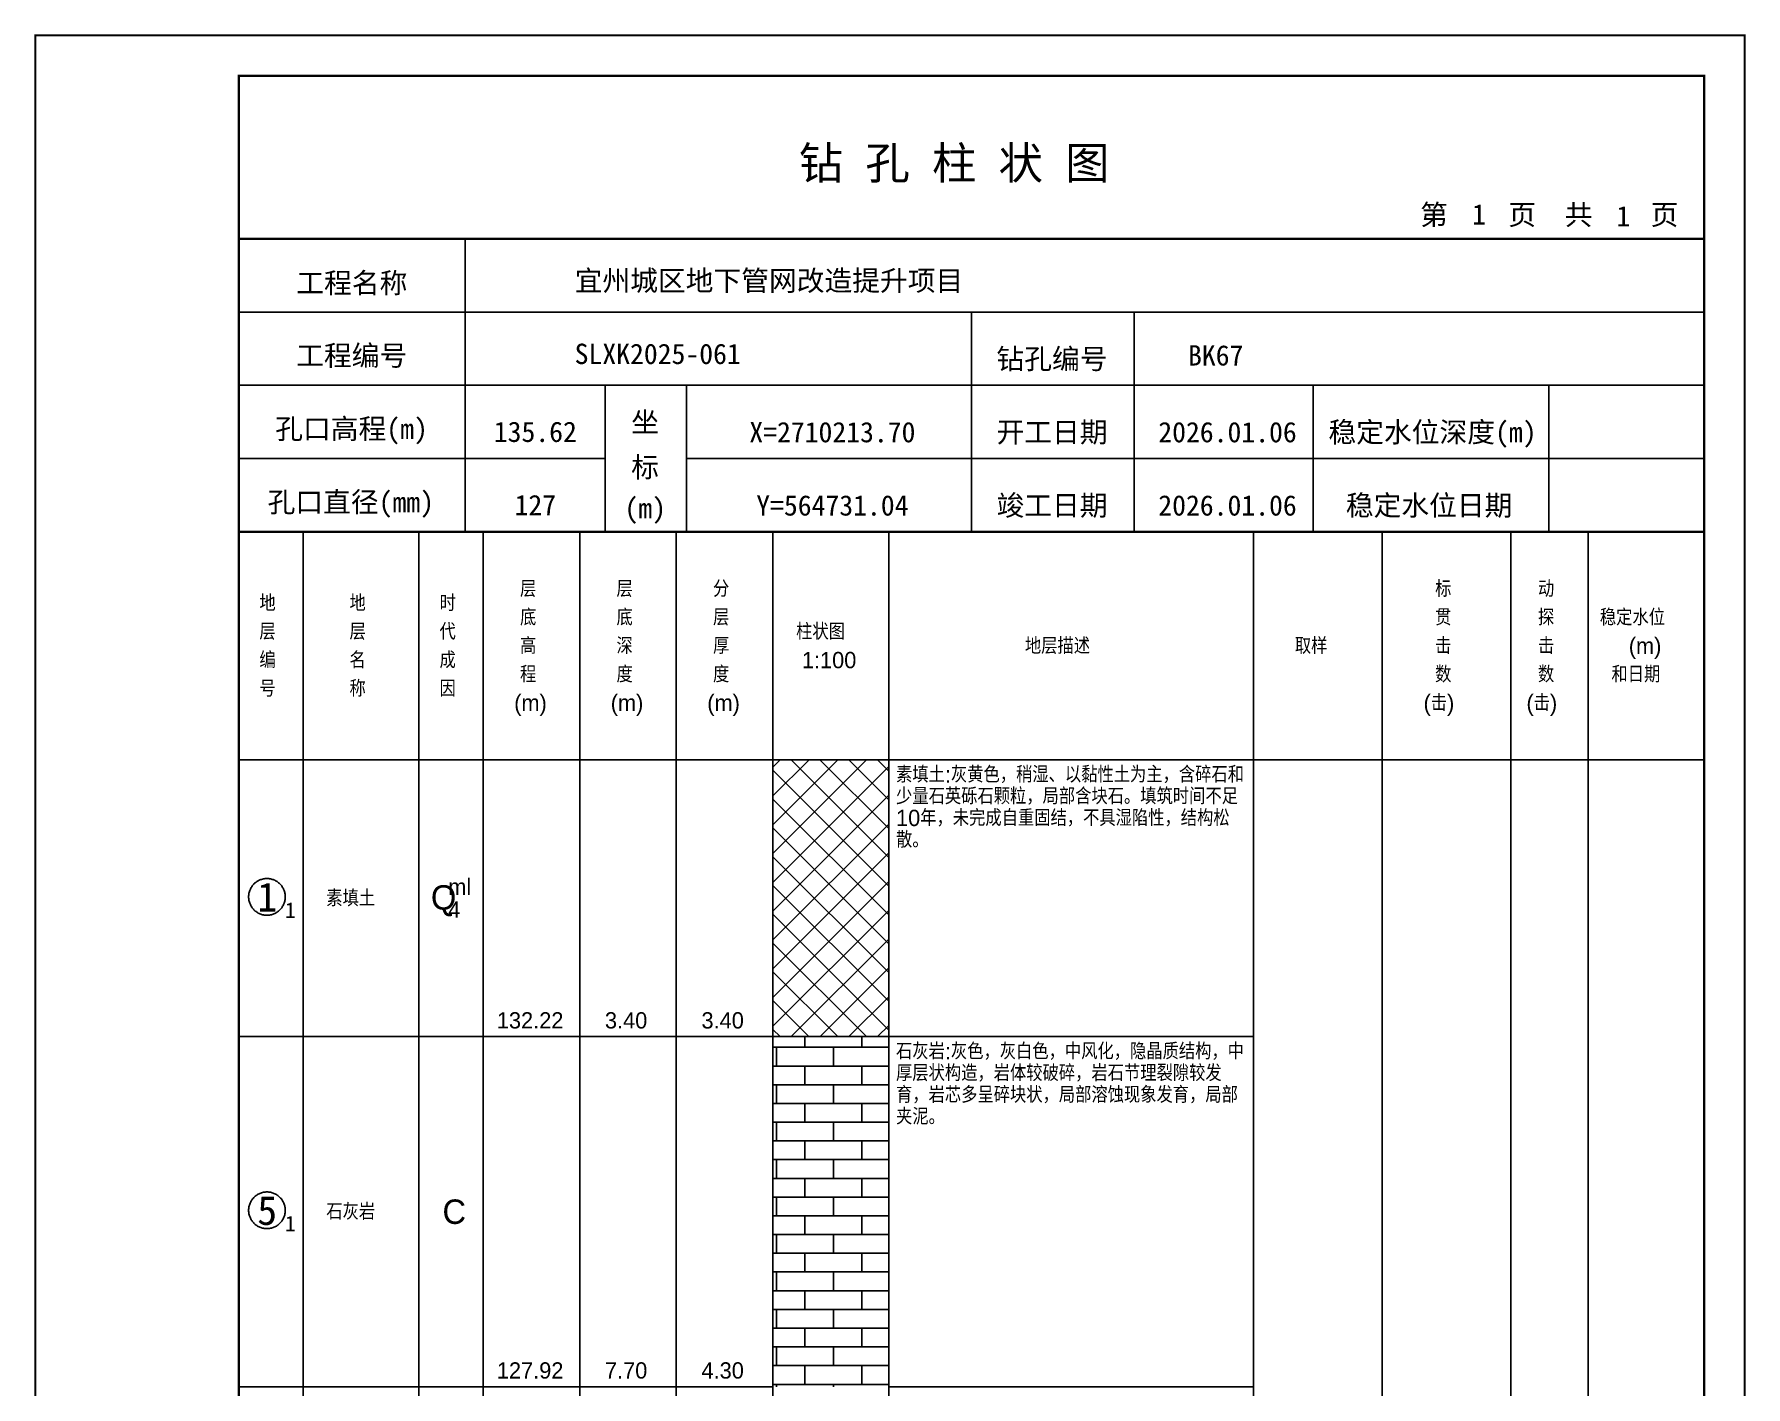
# Model space of a CAD drawing. Header units: millimetres. Extents: x 12489 to 89920, y 4630 to 4927.
# Drawn here: x 27009.3 to 27219.6, y 4760.7 to 4926.8 of the extents above; entities that cross this region are included whole.
import ezdxf
from ezdxf.enums import TextEntityAlignment as Align

# ---------------------------------------------------------------- set-up
doc = ezdxf.new("R2010")
doc.units = ezdxf.units.MM
doc.layers.add('ZZT_TC', color=7, linetype='Continuous')
doc.styles.add('成果图图块', font='', dxfattribs={"height": 2.5})
doc.styles.add('成果图模板', font='')
doc.styles.add('成果图模板标题', font='simhei.ttf')
doc.styles.add('成果图表体', font='Comfont.shx', dxfattribs={"height": 2, "bigfont": 'Hztxt12a.shx'})
doc.styles.get('成果图图块').set_extended_font_data('FangSong_GB2312')
doc.styles.get('成果图模板').set_extended_font_data('FangSong_GB2312')

# ---------------------------------------------------------------- blocks, each defined once
blk = doc.blocks.new('DCBH-1-1-1062', base_point=(0.3, -0.11))
at = {"layer": 'ZZT_TC', "color": 7}
blk.add_polyline3d([(-0.19, 2.31, 0), (-0.3, 2.31, 0), (-0.41, 2.3, 0), (-0.52, 2.29, 0), (-0.63, 2.27, 0), (-0.73, 2.24, 0), (-0.84, 2.21, 0), (-0.95, 2.18, 0), (-1.05, 2.14, 0), (-1.15, 2.09, 0), (-1.25, 2.04, 0), (-1.35, 1.99, 0), (-1.44, 1.93, 0), (-1.53, 1.87, 0), (-1.62, 1.8, 0), (-1.7, 1.73, 0), (-1.78, 1.65, 0), (-1.86, 1.57, 0), (-1.93, 1.49, 0), (-2, 1.4, 0), (-2.06, 1.31, 0), (-2.12, 1.22, 0), (-2.17, 1.12, 0), (-2.22, 1.02, 0), (-2.27, 0.92, 0), (-2.31, 0.82, 0), (-2.34, 0.71, 0), (-2.37, 0.61, 0), (-2.4, 0.5, 0), (-2.41, 0.39, 0), (-2.43, 0.28, 0), (-2.44, 0.17, 0), (-2.44, 0.06, 0), (-2.44, -0.05, 0), (-2.43, -0.16, 0), (-2.41, -0.27, 0), (-2.4, -0.38, 0), (-2.37, -0.49, 0), (-2.34, -0.6, 0), (-2.31, -0.7, 0), (-2.27, -0.8, 0), (-2.22, -0.9, 0), (-2.17, -1, 0), (-2.12, -1.1, 0), (-2.06, -1.19, 0), (-2, -1.28, 0), (-1.93, -1.37, 0), (-1.86, -1.45, 0), (-1.78, -1.53, 0), (-1.7, -1.61, 0), (-1.62, -1.68, 0), (-1.53, -1.75, 0), (-1.44, -1.81, 0), (-1.35, -1.87, 0), (-1.25, -1.93, 0), (-1.15, -1.98, 0), (-1.05, -2.02, 0), (-0.95, -2.06, 0), (-0.84, -2.1, 0), (-0.73, -2.13, 0), (-0.63, -2.15, 0), (-0.52, -2.17, 0), (-0.41, -2.18, 0), (-0.3, -2.19, 0), (-0.19, -2.19, 0), (-0.08, -2.19, 0), (0.03, -2.18, 0), (0.14, -2.17, 0), (0.25, -2.15, 0), (0.36, -2.13, 0), (0.47, -2.1, 0), (0.57, -2.06, 0), (0.67, -2.02, 0), (0.77, -1.98, 0), (0.87, -1.93, 0), (0.97, -1.87, 0), (1.06, -1.81, 0), (1.15, -1.75, 0), (1.24, -1.68, 0), (1.32, -1.61, 0), (1.4, -1.53, 0), (1.48, -1.45, 0), (1.55, -1.37, 0), (1.62, -1.28, 0), (1.68, -1.19, 0), (1.74, -1.1, 0), (1.8, -1, 0), (1.85, -0.9, 0), (1.89, -0.8, 0), (1.93, -0.7, 0), (1.97, -0.6, 0), (2, -0.49, 0), (2.02, -0.38, 0), (2.04, -0.27, 0), (2.05, -0.16, 0), (2.06, -0.05, 0), (2.06, 0.06, 0), (2.06, 0.17, 0), (2.05, 0.28, 0), (2.04, 0.39, 0), (2.02, 0.5, 0), (2, 0.61, 0), (1.97, 0.71, 0), (1.93, 0.82, 0), (1.89, 0.92, 0), (1.85, 1.02, 0), (1.8, 1.12, 0), (1.74, 1.22, 0), (1.68, 1.31, 0), (1.62, 1.4, 0), (1.55, 1.49, 0), (1.48, 1.57, 0), (1.4, 1.65, 0), (1.32, 1.73, 0), (1.24, 1.8, 0), (1.15, 1.87, 0), (1.06, 1.93, 0), (0.97, 1.99, 0), (0.87, 2.04, 0), (0.77, 2.09, 0), (0.67, 2.14, 0), (0.57, 2.18, 0), (0.47, 2.21, 0), (0.36, 2.24, 0), (0.25, 2.27, 0), (0.14, 2.29, 0), (0.03, 2.3, 0), (-0.08, 2.31, 0), (-0.19, 2.31, 0)], dxfattribs=at)
at = {"style": '成果图图块'}
blk.add_text('1', height=3.57, dxfattribs=at).set_placement((-0.16, -1.74), align=Align.CENTER)
blk.add_text('1', height=1.91, dxfattribs=at).set_placement((2.03, -2.53))
blk = doc.blocks.new('DCBH-1-1-1063', base_point=(0.3, -0.11))
at = {"layer": 'ZZT_TC', "color": 7}
blk.add_polyline3d([(-0.19, 2.31, 0), (-0.3, 2.31, 0), (-0.41, 2.3, 0), (-0.52, 2.29, 0), (-0.63, 2.27, 0), (-0.73, 2.24, 0), (-0.84, 2.21, 0), (-0.95, 2.18, 0), (-1.05, 2.14, 0), (-1.15, 2.09, 0), (-1.25, 2.04, 0), (-1.35, 1.99, 0), (-1.44, 1.93, 0), (-1.53, 1.87, 0), (-1.62, 1.8, 0), (-1.7, 1.73, 0), (-1.78, 1.65, 0), (-1.86, 1.57, 0), (-1.93, 1.49, 0), (-2, 1.4, 0), (-2.06, 1.31, 0), (-2.12, 1.22, 0), (-2.17, 1.12, 0), (-2.22, 1.02, 0), (-2.27, 0.92, 0), (-2.31, 0.82, 0), (-2.34, 0.71, 0), (-2.37, 0.61, 0), (-2.4, 0.5, 0), (-2.41, 0.39, 0), (-2.43, 0.28, 0), (-2.44, 0.17, 0), (-2.44, 0.06, 0), (-2.44, -0.05, 0), (-2.43, -0.16, 0), (-2.41, -0.27, 0), (-2.4, -0.38, 0), (-2.37, -0.49, 0), (-2.34, -0.6, 0), (-2.31, -0.7, 0), (-2.27, -0.8, 0), (-2.22, -0.9, 0), (-2.17, -1, 0), (-2.12, -1.1, 0), (-2.06, -1.19, 0), (-2, -1.28, 0), (-1.93, -1.37, 0), (-1.86, -1.45, 0), (-1.78, -1.53, 0), (-1.7, -1.61, 0), (-1.62, -1.68, 0), (-1.53, -1.75, 0), (-1.44, -1.81, 0), (-1.35, -1.87, 0), (-1.25, -1.93, 0), (-1.15, -1.98, 0), (-1.05, -2.02, 0), (-0.95, -2.06, 0), (-0.84, -2.1, 0), (-0.73, -2.13, 0), (-0.63, -2.15, 0), (-0.52, -2.17, 0), (-0.41, -2.18, 0), (-0.3, -2.19, 0), (-0.19, -2.19, 0), (-0.08, -2.19, 0), (0.03, -2.18, 0), (0.14, -2.17, 0), (0.25, -2.15, 0), (0.36, -2.13, 0), (0.47, -2.1, 0), (0.57, -2.06, 0), (0.67, -2.02, 0), (0.77, -1.98, 0), (0.87, -1.93, 0), (0.97, -1.87, 0), (1.06, -1.81, 0), (1.15, -1.75, 0), (1.24, -1.68, 0), (1.32, -1.61, 0), (1.4, -1.53, 0), (1.48, -1.45, 0), (1.55, -1.37, 0), (1.62, -1.28, 0), (1.68, -1.19, 0), (1.74, -1.1, 0), (1.8, -1, 0), (1.85, -0.9, 0), (1.89, -0.8, 0), (1.93, -0.7, 0), (1.97, -0.6, 0), (2, -0.49, 0), (2.02, -0.38, 0), (2.04, -0.27, 0), (2.05, -0.16, 0), (2.06, -0.05, 0), (2.06, 0.06, 0), (2.06, 0.17, 0), (2.05, 0.28, 0), (2.04, 0.39, 0), (2.02, 0.5, 0), (2, 0.61, 0), (1.97, 0.71, 0), (1.93, 0.82, 0), (1.89, 0.92, 0), (1.85, 1.02, 0), (1.8, 1.12, 0), (1.74, 1.22, 0), (1.68, 1.31, 0), (1.62, 1.4, 0), (1.55, 1.49, 0), (1.48, 1.57, 0), (1.4, 1.65, 0), (1.32, 1.73, 0), (1.24, 1.8, 0), (1.15, 1.87, 0), (1.06, 1.93, 0), (0.97, 1.99, 0), (0.87, 2.04, 0), (0.77, 2.09, 0), (0.67, 2.14, 0), (0.57, 2.18, 0), (0.47, 2.21, 0), (0.36, 2.24, 0), (0.25, 2.27, 0), (0.14, 2.29, 0), (0.03, 2.3, 0), (-0.08, 2.31, 0), (-0.19, 2.31, 0)], dxfattribs=at)
at = {"style": '成果图图块'}
blk.add_text('5', height=3.57, dxfattribs=at).set_placement((-0.16, -1.74), align=Align.CENTER)
blk.add_text('1', height=1.91, dxfattribs=at).set_placement((2.03, -2.53))
blk = doc.blocks.new('钻孔柱状图路桥昇龙制图梁世成校核莫家里.dwg67', base_point=(25, 236))
for p, q in [((52.82, 236), (52.82, 272)), ((25, 263), (205, 263)), ((115, 236), (115, 263)), ((135, 236), (135, 263)), ((25, 254), (205, 254)), ((70, 236), (70, 254)), ((80, 236), (80, 254)), ((157, 236), (157, 254)), ((185.95, 236), (185.95, 254)), ((25, 245), (70, 245)), ((80, 245), (205, 245))]:
    blk.add_line(p, q)
for points, const_width in [([(0, 0), (210, 0), (210, 297), (0, 297)], 0.25), ([(25, 5), (205, 5), (205, 292), (25, 292)], 0.3)]:
    blk.add_lwpolyline(points, close=True, dxfattribs=dict(const_width=const_width))
at = {"const_width": 0.3}
for points in [[(25, 272), (205, 272)], [(25, 236), (205, 236)]]:
    blk.add_lwpolyline(points, dxfattribs=at)
for s, height, style, p in [('钻 孔 柱 状 图', 4, '成果图模板标题', (93.8, 279.31)), ('第', 2.5, '成果图模板', (170.12, 273.7)), ('页', 2.5, '成果图模板', (180.96, 273.7)), ('共', 2.5, '成果图模板', (187.88, 273.7)), ('页', 2.5, '成果图模板', (198.44, 273.7)), ('工程名称', 2.5, '成果图模板', (32.07, 265.32)), ('宜州城区地下管网改造提升项目', 2.5, '成果图模板', (66.26, 265.61)), ('工程编号', 2.5, '成果图模板', (32.05, 256.41)), ('SLXK2025-061', 2.5, '成果图模板', (66.26, 256.61)), ('钻孔编号', 2.5, '成果图模板', (118.08, 256)), ('BK67', 2.5, '成果图模板', (141.61, 256.43)), ('孔口高程(m)', 2.5, '成果图模板', (29.48, 247.41)), ('坐', 2.5, '成果图模板', (73.21, 248.24)), ('开工日期', 2.5, '成果图模板', (118.08, 247)), ('稳定水位深度(m)', 2.5, '成果图模板', (158.86, 247)), ('标', 2.5, '成果图模板', (73.21, 242.7)), ('孔口直径(mm)', 2.5, '成果图模板', (28.54, 238.41)), ('(m) ', 2.5, '成果图模板', (72.38, 237.65)), ('竣工日期', 2.5, '成果图模板', (118.08, 238)), ('稳定水位日期', 2.5, '成果图模板', (160.99, 238))]:
    blk.add_text(s, height=height, dxfattribs=dict(style=style)).set_placement(p)
at = {"style": '成果图模板'}
for s, p in [('1', (177.35, 273.74)), ('1', (195.08, 273.53)), ('135.62', (61.43, 247.04)), ('X=2710213.70', (97.92, 247)), ('2026.01.06', (146.46, 247)), ('127', (61.43, 238.04)), ('Y=564731.04', (97.92, 238)), ('2026.01.06', (146.46, 238))]:
    blk.add_text(s, height=2.5, dxfattribs=at).set_placement(p, align=Align.CENTER)

msp = doc.modelspace()

# ---------------------------------------------------------------- hatches: boundary and pattern name
at = {"linetype": 'Continuous'}
h = msp.add_hatch(dxfattribs=at)
h.set_pattern_fill('GKSTT', scale=0.5, style=0, pattern_type=2)
h.set_pattern_definition([(45, (0, 0), (-1.76776695, 1.76776695), []), (135, (0, 0), (-1.76776695, -1.76776695), [])])
h.paths.add_polyline_path([(27100.06, 4803.71), (27114.29, 4803.71), (27114.29, 4837.71), (27100.06, 4837.71)])
h = msp.add_hatch(dxfattribs=at)
h.set_pattern_fill('GKSHY', scale=0.5, style=0, pattern_type=2)
h.set_pattern_definition([(0, (0, 0), (0, 2.3), []), (90, (0, 0), (-3.5, 2.3), [2.3, -2.3])])
h.paths.add_polyline_path([(27100.06, 4760.71), (27114.29, 4760.71), (27114.29, 4803.71), (27100.06, 4803.71)])

# ---------------------------------------------------------------- linework, layer by layer
at = {"color": 0}
for p, q in [((27034.45, 4837.71), (27042.35, 4837.71)), ((27034.45, 4803.71), (27034.45, 4837.71)), ((27042.35, 4803.71), (27042.35, 4837.71)), ((27034.45, 4803.71), (27042.35, 4803.71)), ((27034.45, 4803.71), (27042.35, 4803.71)), ((27034.45, 4760.71), (27034.45, 4803.71)), ((27042.35, 4760.71), (27042.35, 4803.71)), ((27034.45, 4760.71), (27042.35, 4760.71))]:
    msp.add_line(p, q, dxfattribs=at)
for points in [[(27034.45, 4865.71), (27042.35, 4865.71)], [(27034.45, 4837.71), (27034.45, 4865.71)], [(27042.35, 4837.71), (27042.35, 4865.71)], [(27042.35, 4865.71), (27056.58, 4865.71)], [(27042.35, 4837.71), (27042.35, 4865.71)], [(27056.58, 4837.71), (27056.58, 4865.71)], [(27056.58, 4865.71), (27064.49, 4865.71)], [(27056.58, 4837.71), (27056.58, 4865.71)], [(27064.49, 4837.71), (27064.49, 4865.71)], [(27064.49, 4865.71), (27076.35, 4865.71)], [(27064.49, 4837.71), (27064.49, 4865.71)], [(27076.35, 4837.71), (27076.35, 4865.71)], [(27076.35, 4865.71), (27088.2, 4865.71)], [(27076.35, 4837.71), (27076.35, 4865.71)], [(27088.2, 4837.71), (27088.2, 4865.71)], [(27088.2, 4865.71), (27100.06, 4865.71)], [(27088.2, 4837.71), (27088.2, 4865.71)], [(27100.06, 4837.71), (27100.06, 4865.71)], [(27100.06, 4865.71), (27114.29, 4865.71)], [(27100.06, 4837.71), (27100.06, 4865.71)], [(27114.29, 4837.71), (27114.29, 4865.71)], [(27114.29, 4865.71), (27159.11, 4865.71)], [(27114.29, 4837.71), (27114.29, 4865.71)], [(27159.11, 4837.71), (27159.11, 4865.71)], [(27159.11, 4865.71), (27174.92, 4865.71)], [(27159.11, 4837.71), (27159.11, 4865.71)], [(27174.92, 4837.71), (27174.92, 4865.71)], [(27174.92, 4865.71), (27190.73, 4865.71)], [(27174.92, 4837.71), (27174.92, 4865.71)], [(27190.73, 4837.71), (27190.73, 4865.71)], [(27190.73, 4865.71), (27200.22, 4865.71)], [(27190.73, 4837.71), (27190.73, 4865.71)], [(27200.22, 4837.71), (27200.22, 4865.71)], [(27200.22, 4865.71), (27214.45, 4865.71)], [(27200.22, 4837.71), (27200.22, 4865.71)], [(27214.45, 4837.71), (27214.45, 4865.71)], [(27034.45, 4837.71), (27042.35, 4837.71)], [(27034.45, 4643.71), (27034.45, 4837.71)], [(27034.45, 4837.71), (27042.35, 4837.71)], [(27042.35, 4643.71), (27042.35, 4837.71)], [(27042.35, 4837.71), (27056.58, 4837.71)], [(27042.35, 4643.71), (27042.35, 4837.71)], [(27042.35, 4837.71), (27056.58, 4837.71)], [(27042.35, 4837.71), (27056.58, 4837.71)], [(27042.35, 4803.71), (27042.35, 4837.71)], [(27056.58, 4643.71), (27056.58, 4837.71)], [(27056.58, 4803.71), (27056.58, 4837.71)], [(27056.58, 4837.71), (27064.49, 4837.71)], [(27056.58, 4643.71), (27056.58, 4837.71)], [(27056.58, 4837.71), (27064.49, 4837.71)], [(27056.58, 4837.71), (27064.49, 4837.71)], [(27056.58, 4803.71), (27056.58, 4837.71)], [(27064.49, 4643.71), (27064.49, 4837.71)], [(27064.49, 4803.71), (27064.49, 4837.71)], [(27064.49, 4837.71), (27076.35, 4837.71)], [(27064.49, 4643.71), (27064.49, 4837.71)], [(27064.49, 4837.71), (27076.35, 4837.71)], [(27064.49, 4837.71), (27076.35, 4837.71)], [(27064.49, 4803.71), (27064.49, 4837.71)], [(27076.35, 4643.71), (27076.35, 4837.71)], [(27076.35, 4803.71), (27076.35, 4837.71)], [(27076.35, 4837.71), (27088.2, 4837.71)], [(27076.35, 4643.71), (27076.35, 4837.71)], [(27076.35, 4837.71), (27088.2, 4837.71)], [(27076.35, 4837.71), (27088.2, 4837.71)], [(27076.35, 4803.71), (27076.35, 4837.71)], [(27088.2, 4643.71), (27088.2, 4837.71)], [(27088.2, 4803.71), (27088.2, 4837.71)], [(27088.2, 4837.71), (27100.06, 4837.71)], [(27088.2, 4643.71), (27088.2, 4837.71)], [(27088.2, 4837.71), (27100.06, 4837.71)], [(27088.2, 4837.71), (27100.06, 4837.71)], [(27088.2, 4803.71), (27088.2, 4837.71)], [(27100.06, 4643.71), (27100.06, 4837.71)], [(27100.06, 4803.71), (27100.06, 4837.71)], [(27100.06, 4837.71), (27114.29, 4837.71)], [(27100.06, 4643.71), (27100.06, 4837.71)], [(27100.06, 4837.71), (27114.29, 4837.71)], [(27114.29, 4643.71), (27114.29, 4837.71)], [(27114.29, 4837.71), (27159.11, 4837.71)], [(27114.29, 4643.71), (27114.29, 4837.71)], [(27114.29, 4837.71), (27159.11, 4837.71)], [(27114.29, 4837.71), (27159.11, 4837.71)], [(27114.29, 4803.71), (27114.29, 4837.71)], [(27159.11, 4643.71), (27159.11, 4837.71)], [(27159.11, 4803.71), (27159.11, 4837.71)], [(27159.11, 4837.71), (27174.92, 4837.71)], [(27159.11, 4643.71), (27159.11, 4837.71)], [(27159.11, 4837.71), (27174.92, 4837.71)], [(27174.92, 4643.71), (27174.92, 4837.71)], [(27174.92, 4837.71), (27190.73, 4837.71)], [(27174.92, 4643.71), (27174.92, 4837.71)], [(27174.92, 4837.71), (27190.73, 4837.71)], [(27190.73, 4643.71), (27190.73, 4837.71)], [(27190.73, 4837.71), (27200.22, 4837.71)], [(27190.73, 4643.71), (27190.73, 4837.71)], [(27190.73, 4837.71), (27200.22, 4837.71)], [(27200.22, 4643.71), (27200.22, 4837.71)], [(27200.22, 4837.71), (27214.45, 4837.71)], [(27200.22, 4643.71), (27200.22, 4837.71)], [(27200.22, 4837.71), (27214.45, 4837.71)], [(27214.45, 4643.71), (27214.45, 4837.71)], [(27042.35, 4803.71), (27056.58, 4803.71)], [(27042.35, 4803.71), (27056.58, 4803.71)], [(27042.35, 4760.71), (27042.35, 4803.71)], [(27056.58, 4760.71), (27056.58, 4803.71)], [(27056.58, 4803.71), (27064.49, 4803.71)], [(27056.58, 4803.71), (27064.49, 4803.71)], [(27056.58, 4760.71), (27056.58, 4803.71)], [(27064.49, 4760.71), (27064.49, 4803.71)], [(27064.49, 4803.71), (27076.35, 4803.71)], [(27064.49, 4803.71), (27076.35, 4803.71)], [(27064.49, 4760.71), (27064.49, 4803.71)], [(27076.35, 4760.71), (27076.35, 4803.71)], [(27076.35, 4803.71), (27088.2, 4803.71)], [(27076.35, 4803.71), (27088.2, 4803.71)], [(27076.35, 4760.71), (27076.35, 4803.71)], [(27088.2, 4760.71), (27088.2, 4803.71)], [(27088.2, 4803.71), (27100.06, 4803.71)], [(27088.2, 4803.71), (27100.06, 4803.71)], [(27088.2, 4760.71), (27088.2, 4803.71)], [(27100.06, 4760.71), (27100.06, 4803.71)], [(27114.29, 4803.71), (27159.11, 4803.71)], [(27114.29, 4803.71), (27159.11, 4803.71)], [(27114.29, 4760.71), (27114.29, 4803.71)], [(27159.11, 4760.71), (27159.11, 4803.71)], [(27042.35, 4760.71), (27056.58, 4760.71)], [(27056.58, 4760.71), (27064.49, 4760.71)], [(27064.49, 4760.71), (27076.35, 4760.71)], [(27076.35, 4760.71), (27088.2, 4760.71)], [(27088.2, 4760.71), (27100.06, 4760.71)], [(27114.29, 4760.71), (27159.11, 4760.71)]]:
    msp.add_lwpolyline(points, dxfattribs=at)
at = {"color": 7, "flags": 128}
msp.add_lwpolyline([(27100.06, 4803.71), (27114.29, 4803.71)], dxfattribs=at)

# ---------------------------------------------------------------- block references
for name, p in [('钻孔柱状图路桥昇龙制图梁世成校核莫家里.dwg67', (27034.45, 4865.71)), ('DCBH-1-1-1062', (27038.4, 4820.71)), ('DCBH-1-1-1063', (27038.4, 4782.21))]:
    msp.add_blockref(name, p)

# ---------------------------------------------------------------- texts
at = {"color": 0, "style": '成果图表体'}
for s, height, p in [('层', 2, (27069, 4857.71)), ('层', 2, (27080.85, 4857.71)), ('分', 2, (27092.71, 4857.71)), ('标', 2, (27181.41, 4857.71)), ('动', 2, (27194.05, 4857.71)), ('地', 2, (27036.98, 4855.96)), ('地', 2, (27048.05, 4855.96)), ('时', 2, (27059.11, 4855.96)), ('底', 2, (27069, 4854.21)), ('底', 2, (27080.85, 4854.21)), ('层', 2, (27092.71, 4854.21)), ('贯', 2, (27181.41, 4854.21)), ('探', 2, (27194.05, 4854.21)), ('稳定水位', 2, (27201.65, 4854.21)), ('层', 2, (27036.98, 4852.46)), ('层', 2, (27048.05, 4852.46)), ('代', 2, (27059.11, 4852.46)), ('高', 2, (27069, 4850.71)), ('深', 2, (27080.85, 4850.71)), ('厚', 2, (27092.71, 4850.71)), ('柱状图', 2, (27102.91, 4852.46)), ('地层描述', 2, (27131.02, 4850.71)), ('取样', 2, (27164.18, 4850.71)), ('击', 2, (27181.41, 4850.71)), ('击', 2, (27194.05, 4850.71)), ('(m)', 2, (27205.2, 4850.71)), ('编', 2, (27036.98, 4848.96)), ('名', 2, (27048.05, 4848.96)), ('成', 2, (27059.11, 4848.96)), ('1:100', 2, (27103.62, 4848.96)), ('程', 2, (27069, 4847.21)), ('度', 2, (27080.85, 4847.21)), ('度', 2, (27092.71, 4847.21)), ('数', 2, (27181.41, 4847.21)), ('数', 2, (27194.05, 4847.21)), ('和日期', 2, (27203.07, 4847.21)), ('号', 2, (27036.98, 4845.46)), ('称', 2, (27048.05, 4845.46)), ('因', 2, (27059.11, 4845.46)), ('(m)', 2, (27068.28, 4843.71)), ('(m)', 2, (27080.14, 4843.71)), ('(m)', 2, (27092, 4843.71)), ('(击)', 2, (27179.99, 4843.71)), ('(击)', 2, (27192.63, 4843.71)), ('ml', 2, (27060.18, 4821.11)), ('素填土', 2, (27045.2, 4819.71)), ('Q', 3, (27058.05, 4819.31)), ('4', 2, (27060.18, 4818.31)), ('132.22', 2, (27066.15, 4804.71)), ('3.40', 2, (27079.43, 4804.71)), ('3.40', 2, (27091.29, 4804.71)), ('石灰岩', 2, (27045.2, 4781.21)), ('C', 3, (27059.47, 4780.71)), ('127.92', 2, (27066.15, 4761.71)), ('7.70', 2, (27079.43, 4761.71)), ('4.30', 2, (27091.29, 4761.71))]:
    msp.add_text(s, height=height, dxfattribs=at).set_placement(p)
at = {"color": 0, "char_height": 2, "width": 43.0292, "attachment_point": 1, "line_spacing_factor": 0.8, "style": '成果图表体'}
for s, insert in [('素填土:灰黄色，稍湿、以黏性土为主，含碎石和少量石英砾石颗粒，局部含块石。填筑时间不足10年，未完成自重固结，不具湿陷性，结构松散。', (27115.19, 4836.91)), ('石灰岩:灰色，灰白色，中风化，隐晶质结构，中厚层状构造，岩体较破碎，岩石节理裂隙较发育，岩芯多呈碎块状，局部溶蚀现象发育，局部夹泥。', (27115.19, 4802.91))]:
    msp.add_mtext(s, dxfattribs=dict(at, insert=insert))

doc.saveas('drawing.dxf')
